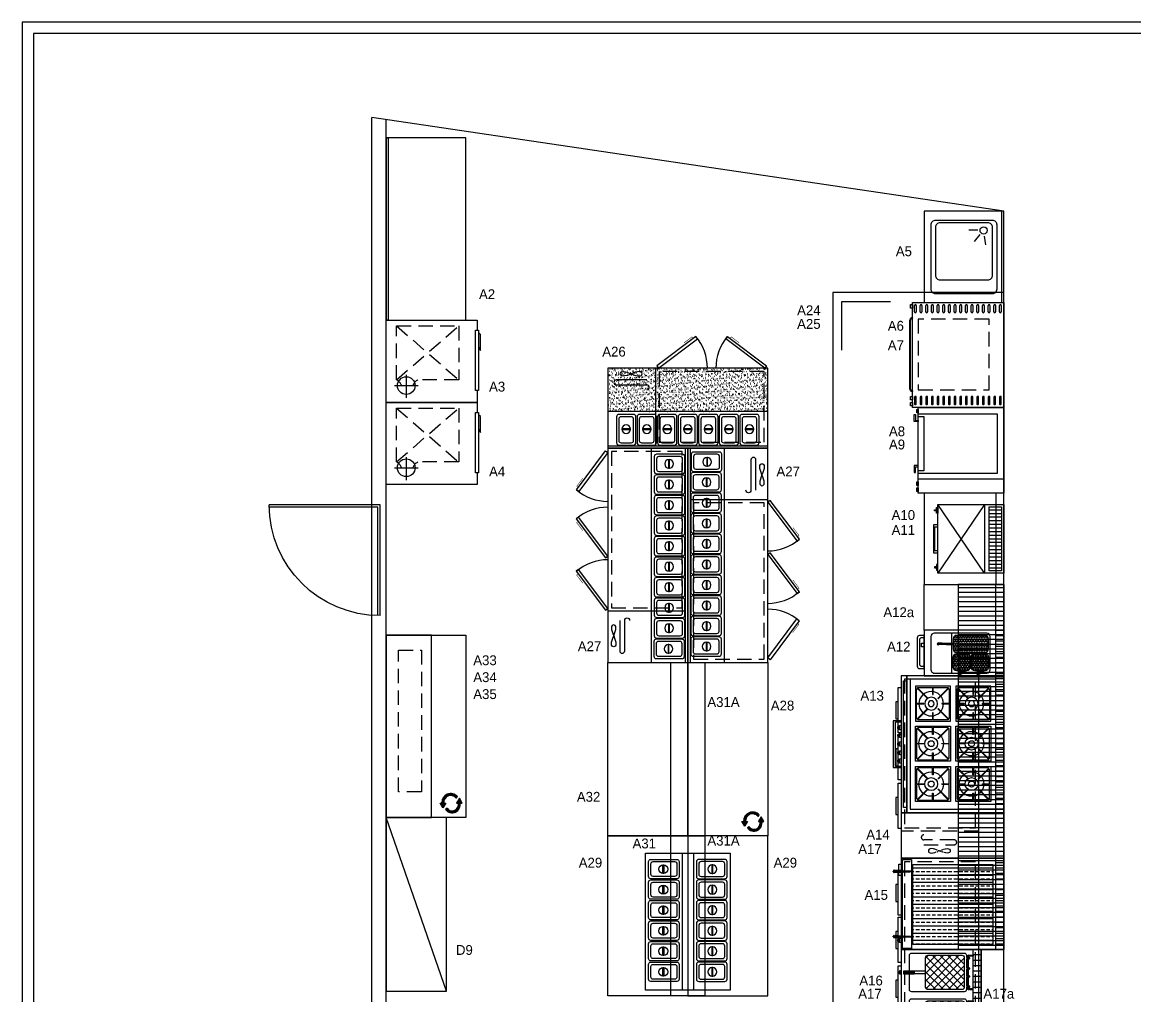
# Model space of a CAD drawing. Header units: inches. Extents: x 15478 to 17753, y 1877 to 3591.
# Drawn here: x 15641 to 16616, y 2608 to 3461 of the extents above; entities that cross this region are included whole.
import ezdxf
from ezdxf.enums import TextEntityAlignment as Align

# ---------------------------------------------------------------- set-up
doc = ezdxf.new("R2010")
doc.units = ezdxf.units.IN
doc.header["$MEASUREMENT"] = 0
doc.linetypes.add('DASHED', pattern=[19.05, 12.7, -6.35])
doc.linetypes.add('HIDDENX2', pattern=[19.05, 12.7, -6.35])
for name, color, linetype in [('002 Çizgi', 7, 'Continuous'), ('CIHAZ', 2, 'Continuous'), ('S2000-002 Çizgi', 7, 'Continuous'), ('Sktürk ANTET', 7, 'Continuous')]:
    doc.layers.add(name, color=color, linetype=linetype)
doc.styles.add('TAKSİM', font='GOTHIC.TTF', dxfattribs={"height": 20})
pattern_1 = [(0, (-18602.65383, -4936.88545), (0, 0.5588), [0.4064, -0.1524]), (90, (-18602.65383, -4936.88545), (-0.5588, 0), [0.4064, -0.1524])]
pattern_2 = [(0, (-2643.3191, -2172.63475), (0, 0.5588), [0.4064, -0.1524]), (90, (-2643.3191, -2172.63475), (-0.5588, 0), [0.4064, -0.1524])]

# ---------------------------------------------------------------- blocks, each defined once
blk = doc.blocks.new('A$C18F60D0F')
at = {"layer": 'S2000-002 Çizgi'}
h = blk.add_hatch(dxfattribs=at)
h.set_pattern_fill('ANSI31', color=256, scale=1.5, angle=45, style=0)
h.set_pattern_definition([(90, (-3291.7327, -4953.714), (-4.7625, 9e-16), [])])
h.paths.add_polyline_path([(80, 89.9), (80, 96.9), (0, 96.9), (0, 89.9)])
h = blk.add_hatch(dxfattribs=at)
h.set_pattern_fill('ANSI33', color=256, angle=45, style=0)
h.set_pattern_definition([(90, (-3291.7327, -4953.714), (-6.35, 1e-15), []), (90, (-3288.5577, -4950.539), (-6.35, 1e-15), [3.175, -1.5875])])
h.paths.add_polyline_path([(5.53, 87.19), (5.53, 17.19), (75.53, 17.19), (75.53, 87.19)])
h = blk.add_hatch(dxfattribs=at)
h.set_pattern_fill('ANSI32', color=256, style=0)
h.set_pattern_definition([(45, (-4249.5, -7757.06716), (-0.265165043, 0.265165043), []), (45, (-4249.3232, -7757.06716), (-0.265165043, 0.265165043), [])])
h.paths.add_polyline_path([(12.1, 7.9), (10.72, 7.9), (10.69, 6.9), (12.14, 6.9)])
h.paths.add_polyline_path([(12.07, 8.72), (11.76, 8.72), (11.76, 14.52), (11.68, 15.9), (11.15, 15.9), (11.07, 14.52), (11.07, 8.72), (10.75, 8.72), (10.72, 7.9), (12.1, 7.9)])
h.paths.add_polyline_path([(12.2, 4.9), (10.62, 4.9), (10.48, 0.76, 0.437405), (11.18, 0), (11.64, 0, 0.437405), (12.35, 0.76)])
h.paths.add_polyline_path([(12.14, 6.9), (10.69, 6.9), (10.62, 4.9), (12.2, 4.9)])
h.paths.add_polyline_path([(11.6, 17.19), (11.23, 17.19), (11.15, 15.9), (11.68, 15.9)])
h = blk.add_hatch(dxfattribs=at)
h.set_pattern_fill('ANSI32', color=256, style=0)
h.set_pattern_definition([(135, (4329.5, -7757.06716), (0.265165043, 0.265165043), []), (135, (4329.32323, -7757.06716), (0.265165043, 0.265165043), [])])
h.paths.add_polyline_path([(67.9, 7.9), (69.28, 7.9), (69.31, 6.9), (67.86, 6.9)])
h.paths.add_polyline_path([(67.93, 8.72), (68.24, 8.72), (68.24, 14.52), (68.32, 15.9), (68.85, 15.9), (68.93, 14.52), (68.93, 8.72), (69.25, 8.72), (69.28, 7.9), (67.9, 7.9)])
h.paths.add_polyline_path([(67.8, 4.9), (69.38, 4.9), (69.52, 0.76, -0.437405), (68.82, 0), (68.36, 0, -0.437405), (67.65, 0.76)])
h.paths.add_polyline_path([(67.86, 6.9), (69.31, 6.9), (69.38, 4.9), (67.8, 4.9)])
h.paths.add_polyline_path([(68.4, 17.19), (68.77, 17.19), (68.85, 15.9), (68.32, 15.9)])
for p, q in [((11.07, 14.52), (11.23, 17.19)), ((11.07, 8.72), (11.07, 14.52)), ((11.23, 17.19), (11.6, 17.19)), ((11.6, 17.19), (11.23, 17.19)), ((11.76, 14.52), (11.6, 17.19)), ((11.76, 8.72), (11.76, 14.52)), ((68.24, 14.52), (68.4, 17.19)), ((68.24, 8.72), (68.24, 14.52)), ((68.77, 17.19), (68.4, 17.19)), ((68.4, 17.19), (68.77, 17.19)), ((68.93, 14.52), (68.77, 17.19)), ((68.93, 8.72), (68.93, 14.52)), ((10.48, 0.76), (10.75, 8.72)), ((10.75, 8.72), (10.48, 0.76)), ((10.75, 8.72), (11.07, 8.72)), ((11.07, 8.72), (10.75, 8.72)), ((11.64, 0), (11.18, 0)), ((11.18, 0), (11.64, 0)), ((12.07, 8.72), (11.76, 8.72)), ((12.35, 0.76), (12.07, 8.72)), ((67.65, 0.76), (67.93, 8.72)), ((67.93, 8.72), (68.24, 8.72)), ((68.36, 0), (68.82, 0)), ((68.82, 0), (68.36, 0)), ((69.25, 8.72), (68.93, 8.72)), ((68.93, 8.72), (69.25, 8.72)), ((69.52, 0.76), (69.25, 8.72)), ((69.25, 8.72), (69.52, 0.76))]:
    blk.add_line(p, q, dxfattribs=at)
for points in [[(0, 6.9), (80, 6.9), (80, 96.9), (0, 96.9)], [(0, 96.9), (80, 96.9), (80, 89.9), (0, 89.9)], [(5.53, 87.19), (75.53, 87.19), (75.53, 17.19), (5.53, 17.19)], [(1, 15.9), (79, 15.9), (79, 7.9), (1, 7.9)], [(5, 6.9), (15, 6.9), (15, 4.9), (5, 4.9)], [(70.06, 6.9), (73.7, 6.9), (73.7, 5.44), (70.06, 5.44)], [(71.02, 5.44), (72.48, 5.44), (72.48, 3.98), (71.02, 3.98)]]:
    blk.add_lwpolyline(points, close=True, dxfattribs=at)
for centre, start, end in [((11.18, 0.71), 175.50083, 270), ((11.18, 0.71), 175.50083, 270), ((11.64, 0.71), 270, 4.49917), ((68.36, 0.71), 175.50083, 270), ((68.82, 0.71), 270, 4.49917), ((68.82, 0.71), 270, 4.49917)]:
    blk.add_arc(centre, 0.706, start, end, dxfattribs=at)
blk = doc.blocks.new('A$C604B7618')
at = {"layer": 'S2000-002 Çizgi'}
blk.add_lwpolyline([(0, 30.57), (30.57, 30.57), (30.57, 0), (0, 0), (0, 30.57)], dxfattribs=at)
blk.add_lwpolyline([(15.55, 29.52), (15.55, 23.44, -0.414214), (15.34, 23.23), (15.23, 23.23, -0.414214), (15.02, 23.44), (15.02, 29.52), (2.68, 29.52, 0.668179), (2.31, 28.63), (10.81, 20.13, -0.810443), (10.38, 19.82), (1.59, 28.61, 0.668179), (1.05, 28.39), (1.05, 15.55), (7.13, 15.55, -0.414214), (7.34, 15.34), (7.34, 15.23, -0.414214), (7.13, 15.02), (1.05, 15.02), (1.05, 2.68, 0.668179), (1.94, 2.31), (10.43, 10.81, -0.810443), (10.75, 10.38), (1.96, 1.59, 0.668179), (2.18, 1.05), (15.02, 1.05), (15.02, 7.13, -0.414214), (15.23, 7.34), (15.34, 7.34, -0.414214), (15.55, 7.13), (15.55, 1.05), (27.88, 1.05, 0.668179), (28.26, 1.94), (19.76, 10.43, -0.810443), (20.19, 10.75), (28.98, 1.96, 0.668179), (29.52, 2.18), (29.52, 15.02), (23.44, 15.02, -0.414214), (23.23, 15.23), (23.23, 15.34, -0.414214), (23.44, 15.55), (29.52, 15.55), (29.52, 28.39, 0.668179), (28.98, 28.61), (20.19, 19.82, -0.810443), (19.76, 20.13), (28.26, 28.63, 0.668179), (27.88, 29.52)], format="xyb", close=True, dxfattribs=at)
for radius in [10.75, 5.66, 2.6]:
    blk.add_circle((15.28, 13.8), radius, dxfattribs=at)
blk = doc.blocks.new('A$C72D55AD5')
at = {"layer": 'S2000-002 Çizgi'}
h = blk.add_hatch(dxfattribs=at)
h.set_pattern_fill('ANSI31', color=256, scale=1.5, angle=45, style=0)
h.set_pattern_definition([(90, (-2738.432, -5777.939), (-4.7625, 9e-16), [])])
h.paths.add_polyline_path([(120, 90), (120, 97), (0, 97), (0, 90)])
for points in [[(120, 90), (0, 90), (0, 97), (120, 97)], [(0, 12), (120, 12), (120, 97), (0, 97)], [(3, 15), (117, 15), (117, 90), (3, 90)], [(0, 7), (120, 7), (120, 12), (0, 12)], [(4.49, 12), (115.51, 12), (115.51, 9), (4.49, 9)], [(43.7, 7), (47.34, 7), (47.34, 5.54), (43.7, 5.54)], [(44.67, 5.54), (46.12, 5.54), (46.12, 4.08), (44.67, 4.08)], [(50.55, 7), (54.19, 7), (54.19, 5.54), (50.55, 5.54)], [(51.52, 5.54), (52.97, 5.54), (52.97, 4.08), (51.52, 4.08)], [(58.06, 7), (61.7, 7), (61.7, 5.54), (58.06, 5.54)], [(59.02, 5.54), (60.48, 5.54), (60.48, 4.08), (59.02, 4.08)], [(65.7, 7), (69.34, 7), (69.34, 5.54), (65.7, 5.54)], [(66.66, 5.54), (68.12, 5.54), (68.12, 4.08), (66.66, 4.08)], [(72.88, 7), (76.52, 7), (76.52, 5.54), (72.88, 5.54)], [(73.84, 5.54), (75.3, 5.54), (75.3, 4.08), (73.84, 4.08)]]:
    blk.add_lwpolyline(points, close=True, dxfattribs=at)
blk.add_lwpolyline([(39.49, 7), (39.49, 0), (80.51, 0), (80.51, 7), (79.51, 7), (79.51, 2), (40.49, 2), (40.49, 7), (39.49, 7)], dxfattribs=at)
at = {"layer": 'S2000-002 Çizgi', "xscale": -1}
for p in [(39.77, 54.88), (39.77, 19.5)]:
    blk.add_blockref('A$C604B7618', p, dxfattribs=at)
at = {"layer": 'S2000-002 Çizgi'}
for p in [(44.23, 54.88), (79.64, 54.88), (44.23, 19.5), (79.64, 19.5)]:
    blk.add_blockref('A$C604B7618', p, dxfattribs=at)
blk = doc.blocks.new('A$C69144682')
at = {"layer": 'S2000-002 Çizgi'}
for points in [[(0, 82.35), (92, 82.35), (92, 2.35), (0, 2.35)], [(1.67, 2.35), (4.73, 2.35), (4.73, 0.44), (1.67, 0.44)], [(82.21, 2.35), (85.28, 2.35), (85.28, 0.44), (82.21, 0.44)], [(87.4, 2.35), (90.46, 2.35), (90.46, 0.44), (87.4, 0.44)]]:
    blk.add_lwpolyline(points, close=True, dxfattribs=at)
for points in [[(2.52, 80.1), (8.02, 80.1)], [(8.02, 78.47), (2.52, 78.47)], [(88.48, 80.1), (82.98, 80.1)], [(82.98, 78.47), (88.48, 78.47)], [(2.52, 75.13), (8.02, 75.13)], [(8.02, 73.5), (2.52, 73.5)], [(2.52, 70.16), (8.02, 70.16)], [(8.02, 68.53), (2.52, 68.53)], [(88.48, 75.13), (82.98, 75.13)], [(82.98, 73.5), (88.48, 73.5)], [(88.48, 70.16), (82.98, 70.16)], [(82.98, 68.53), (88.48, 68.53)], [(2.52, 65.2), (8.02, 65.2)], [(8.02, 63.57), (2.52, 63.57)], [(2.52, 60.23), (8.02, 60.23)], [(8.02, 58.6), (2.52, 58.6)], [(88.48, 65.2), (82.98, 65.2)], [(82.98, 63.57), (88.48, 63.57)], [(88.48, 60.23), (82.98, 60.23)], [(82.98, 58.6), (88.48, 58.6)], [(2.52, 55.26), (8.02, 55.26)], [(8.02, 53.63), (2.52, 53.63)], [(2.52, 50.3), (8.02, 50.3)], [(88.48, 55.26), (82.98, 55.26)], [(82.98, 53.63), (88.48, 53.63)], [(88.48, 50.3), (82.98, 50.3)], [(8.02, 48.67), (2.52, 48.67)], [(2.52, 45.33), (8.02, 45.33)], [(8.02, 43.7), (2.52, 43.7)], [(2.52, 40.36), (8.02, 40.36)], [(82.98, 48.67), (88.48, 48.67)], [(88.48, 45.33), (82.98, 45.33)], [(82.98, 43.7), (88.48, 43.7)], [(88.48, 40.36), (82.98, 40.36)], [(8.02, 38.73), (2.52, 38.73)], [(2.52, 35.39), (8.02, 35.39)], [(8.02, 33.77), (2.52, 33.77)], [(2.52, 30.43), (8.02, 30.43)], [(82.98, 38.73), (88.48, 38.73)], [(88.48, 35.39), (82.98, 35.39)], [(82.98, 33.77), (88.48, 33.77)], [(88.48, 30.43), (82.98, 30.43)], [(8.02, 28.8), (2.52, 28.8)], [(2.52, 25.46), (8.02, 25.46)], [(8.02, 23.83), (2.52, 23.83)], [(2.52, 20.49), (8.02, 20.49)], [(82.98, 28.8), (88.48, 28.8)], [(88.48, 25.46), (82.98, 25.46)], [(82.98, 23.83), (88.48, 23.83)], [(88.48, 20.49), (82.98, 20.49)], [(8.02, 18.87), (2.52, 18.87)], [(2.52, 15.53), (8.02, 15.53)], [(8.02, 13.9), (2.52, 13.9)], [(2.52, 10.56), (8.02, 10.56)], [(82.98, 18.87), (88.48, 18.87)], [(88.48, 15.53), (82.98, 15.53)], [(82.98, 13.9), (88.48, 13.9)], [(88.48, 10.56), (82.98, 10.56)], [(8.02, 8.93), (2.52, 8.93)], [(2.52, 5.59), (8.02, 5.59)], [(8.02, 3.97), (2.52, 3.97)], [(82.98, 8.93), (88.48, 8.93)], [(88.48, 5.59), (82.98, 5.59)], [(82.98, 3.97), (88.48, 3.97)]]:
    blk.add_lwpolyline(points, dxfattribs=at)
at = {"layer": 'S2000-002 Çizgi', "linetype": 'DASHED'}
blk.add_lwpolyline([(14.51, 7.35), (76.51, 7.35), (76.51, 69.35), (14.51, 69.35)], close=True, dxfattribs=at)
at = {"layer": 'S2000-002 Çizgi', "linetype": 'HIDDENX2', "ltscale": 10}
for points in [[(77.26, 2.35), (77.77, 2.35), (77.77, 2, -0.414214), (75.77, 0), (15.25, 0, -0.414214), (13.25, 2), (13.25, 2.35), (13.76, 2.35)], [(77.26, 2.35, -0.472507), (75.77, 0.5), (15.25, 0.5, -0.472507), (13.76, 2.35)]]:
    blk.add_lwpolyline(points, format="xyb", dxfattribs=at)
at = {"layer": 'S2000-002 Çizgi'}
for centre, start, end in [((2.52, 79.28), 90, 270), ((8.02, 79.28), 270, 90), ((82.98, 79.28), 90, 270), ((88.48, 79.28), 270, 90), ((2.52, 74.32), 90, 270), ((2.52, 69.35), 90, 270), ((8.02, 74.32), 270, 90), ((8.02, 69.35), 270, 90), ((82.98, 74.32), 90, 270), ((82.98, 69.35), 90, 270), ((88.48, 74.32), 270, 90), ((88.48, 69.35), 270, 90), ((2.52, 64.38), 90, 270), ((2.52, 59.41), 90, 270), ((8.02, 64.38), 270, 90), ((8.02, 59.41), 270, 90), ((82.98, 64.38), 90, 270), ((82.98, 59.41), 90, 270), ((88.48, 64.38), 270, 90), ((88.48, 59.41), 270, 90), ((2.52, 54.45), 90, 270), ((2.52, 49.48), 90, 270), ((8.02, 54.45), 270, 90), ((8.02, 49.48), 270, 90), ((82.98, 54.45), 90, 270), ((82.98, 49.48), 90, 270), ((88.48, 54.45), 270, 90), ((88.48, 49.48), 270, 90), ((2.52, 44.51), 90, 270), ((2.52, 39.55), 90, 270), ((8.02, 44.51), 270, 90), ((8.02, 39.55), 270, 90), ((82.98, 44.51), 90, 270), ((82.98, 39.55), 90, 270), ((88.48, 44.51), 270, 90), ((88.48, 39.55), 270, 90), ((2.52, 34.58), 90, 270), ((2.52, 29.61), 90, 270), ((8.02, 34.58), 270, 90), ((8.02, 29.61), 270, 90), ((82.98, 34.58), 90, 270), ((82.98, 29.61), 90, 270), ((88.48, 34.58), 270, 90), ((88.48, 29.61), 270, 90), ((2.52, 24.65), 90, 270), ((2.52, 19.68), 90, 270), ((8.02, 24.65), 270, 90), ((8.02, 19.68), 270, 90), ((82.98, 24.65), 90, 270), ((82.98, 19.68), 90, 270), ((88.48, 24.65), 270, 90), ((88.48, 19.68), 270, 90), ((2.52, 14.71), 90, 270), ((2.52, 9.75), 90, 270), ((8.02, 14.71), 270, 90), ((8.02, 9.75), 270, 90), ((82.98, 14.71), 90, 270), ((82.98, 9.75), 90, 270), ((88.48, 14.71), 270, 90), ((88.48, 9.75), 270, 90), ((2.52, 4.78), 90, 270), ((8.02, 4.78), 270, 90), ((82.98, 4.78), 90, 270), ((88.48, 4.78), 270, 90)]:
    blk.add_arc(centre, 0.814, start, end, dxfattribs=at)
blk = doc.blocks.new('A$C063E11E5')
at = {"layer": 'S2000-002 Çizgi'}
h = blk.add_hatch(dxfattribs=at)
h.set_pattern_fill('ANSI31', color=256, scale=1.5, angle=45, style=0)
h.set_pattern_definition([(90, (-3458.603, -4993.7387), (-4.7625, 9e-16), [])])
h.paths.add_polyline_path([(0, 72.62), (0, 65.62), (80, 65.62), (80, 72.62)])
h = blk.add_hatch(color=256, dxfattribs=at)
h.paths.add_polyline_path([(35, 61.8), (35, 62.44), (35, 65.62), (34.36, 65.62), (34.36, 62.44, -0.414214), (33.36, 61.44), (33, 61.44), (33, 60.8), (34, 60.8, 0.414214)])
h.paths.add_polyline_path([(32, 61.44), (24, 61.44), (24, 60.8), (32, 60.8)])
h.paths.add_polyline_path([(23, 61.44), (17, 61.44), (17, 60.8), (23, 60.8)])
h.paths.add_polyline_path([(16, 61.44), (8, 61.44), (8, 60.8), (16, 60.8)])
h.paths.add_polyline_path([(5.64, 62.44), (5.64, 65.62), (5, 65.62), (5, 61.8, 0.414214), (6, 60.8), (6.64, 60.8), (7, 60.8), (7, 61.44), (6.64, 61.44, -0.414214)])
h = blk.add_hatch(color=256, dxfattribs=at)
h.paths.add_polyline_path([(75, 61.8), (75, 62.44), (75, 65.62), (74.36, 65.62), (74.36, 62.44, -0.414214), (73.36, 61.44), (73, 61.44), (73, 60.8), (74, 60.8, 0.414214)])
h.paths.add_polyline_path([(72, 61.44), (64, 61.44), (64, 60.8), (72, 60.8)])
h.paths.add_polyline_path([(63, 61.44), (57, 61.44), (57, 60.8), (63, 60.8)])
h.paths.add_polyline_path([(56, 61.44), (48, 61.44), (48, 60.8), (56, 60.8)])
h.paths.add_polyline_path([(45.64, 62.44), (45.64, 65.62), (45, 65.62), (45, 61.8, 0.414214), (46, 60.8), (46.64, 60.8), (47, 60.8), (47, 61.44), (46.64, 61.44, -0.414214)])
h = blk.add_hatch(dxfattribs=at)
h.set_pattern_fill('ANSI37', color=256, scale=1.5, style=0)
h.set_pattern_definition([(45, (-3527.4763, -4981.5224), (-3.367596, 3.367596), []), (135, (-3527.4763, -4981.5224), (-3.367596, -3.367596), [])])
h.paths.add_polyline_path([(35, 55.84, 0.414214), (33, 57.84), (7, 57.84, 0.414214), (5, 55.84), (5, 26.01, 0.414214), (7, 24.01), (33, 24.01, 0.414214), (35, 26.01)])
h = blk.add_hatch(dxfattribs=at)
h.set_pattern_fill('ANSI37', color=256, scale=1.5, style=0)
h.set_pattern_definition([(45, (-3487.4763, -4981.5224), (-3.367596, 3.367596), []), (135, (-3487.4763, -4981.5224), (-3.367596, -3.367596), [])])
h.paths.add_polyline_path([(75, 55.84, 0.414214), (73, 57.84), (47, 57.84, 0.414214), (45, 55.84), (45, 26.01, 0.414214), (47, 24.01), (73, 24.01, 0.414214), (75, 26.01)])
for points in [[(18.49, 14.01), (21.51, 14.01), (21.51, 4.84), (18.49, 4.84)], [(58.49, 14.01), (61.51, 14.01), (61.51, 4.84), (58.49, 4.84)]]:
    blk.add_hatch(color=256, dxfattribs=at).paths.add_polyline_path(points)
for p, q in [((5, 61.8), (5, 65.62)), ((5, 65.62), (5.64, 65.62)), ((5.64, 65.62), (5.64, 62.44)), ((6.64, 60.8), (6, 60.8)), ((6.64, 61.44), (7, 61.44)), ((7, 60.8), (6.64, 60.8)), ((7, 59.84), (7, 62.32)), ((8, 59.84), (8, 62.32)), ((8, 61.44), (16, 61.44)), ((16, 60.8), (8, 60.8)), ((16, 59.84), (16, 62.32)), ((17, 59.84), (17, 62.32)), ((17, 61.44), (23, 61.44)), ((23, 60.8), (17, 60.8)), ((23, 59.84), (23, 62.32)), ((24, 59.84), (24, 62.32)), ((24, 61.44), (32, 61.44)), ((32, 60.8), (24, 60.8)), ((32, 59.84), (32, 62.32)), ((33, 59.84), (33, 62.32)), ((33, 61.44), (33.36, 61.44)), ((34, 60.8), (33, 60.8)), ((34.36, 65.62), (34.36, 62.44)), ((35, 65.62), (34.36, 65.62)), ((35, 62.44), (35, 65.62)), ((35, 62.44), (35, 61.8)), ((45, 65.62), (45.64, 65.62)), ((45, 61.8), (45, 65.62)), ((45.64, 65.62), (45.64, 62.44)), ((46.64, 60.8), (46, 60.8)), ((46.64, 61.44), (47, 61.44)), ((47, 60.8), (46.64, 60.8)), ((47, 59.84), (47, 62.32)), ((48, 59.84), (48, 62.32)), ((48, 61.44), (56, 61.44)), ((56, 60.8), (48, 60.8)), ((56, 59.84), (56, 62.32)), ((57, 59.84), (57, 62.32)), ((57, 61.44), (63, 61.44)), ((63, 60.8), (57, 60.8)), ((63, 59.84), (63, 62.32)), ((64, 59.84), (64, 62.32)), ((64, 61.44), (72, 61.44)), ((72, 60.8), (64, 60.8)), ((72, 59.84), (72, 62.32)), ((73, 59.84), (73, 62.32)), ((73, 61.44), (73.36, 61.44)), ((74, 60.8), (73, 60.8)), ((75, 65.62), (74.36, 65.62)), ((74.36, 65.62), (74.36, 62.44)), ((75, 62.44), (75, 65.62)), ((75, 62.44), (75, 61.8))]:
    blk.add_line(p, q, dxfattribs=at)
for points in [[(0, 72.62), (80, 72.62), (80, 65.62), (0, 65.62)], [(0, 2.62), (80, 2.62), (80, 72.62), (0, 72.62)], [(19, 24.01), (19, 14.01), (21, 14.01), (21, 24.01)], [(59, 24.01), (59, 14.01), (61, 14.01), (61, 24.01)], [(18.49, 14.01), (21.51, 14.01), (21.51, 4.84), (18.49, 4.84)], [(58.49, 14.01), (61.51, 14.01), (61.51, 4.84), (58.49, 4.84)], [(18.36, 2.62), (21.64, 2.62), (21.64, 1.31), (18.36, 1.31)], [(19.34, 1.31), (20.66, 1.31), (20.66, 0), (19.34, 0)], [(58.36, 2.62), (61.64, 2.62), (61.64, 1.31), (58.36, 1.31)], [(59.34, 1.31), (60.66, 1.31), (60.66, 0), (59.34, 0)]]:
    blk.add_lwpolyline(points, close=True, dxfattribs=at)
for points in [[(29, 9.84), (5, 9.84, -0.414214), (3, 11.84), (3, 57.84, -0.414214), (5, 59.84), (7, 59.84)], [(33, 59.84), (35, 59.84, -0.414214), (37, 57.84), (37, 11.84, -0.414214), (35, 9.84), (29, 9.84)], [(69, 9.84), (45, 9.84, -0.414214), (43, 11.84), (43, 57.84, -0.414214), (45, 59.84), (47, 59.84)], [(73, 59.84), (75, 59.84, -0.414214), (77, 57.84), (77, 11.84, -0.414214), (75, 9.84), (69, 9.84)]]:
    blk.add_lwpolyline(points, format="xyb", dxfattribs=at)
for points in [[(8, 59.84), (16, 59.84)], [(17, 59.84), (23, 59.84)], [(24, 59.84), (32, 59.84)], [(48, 59.84), (56, 59.84)], [(57, 59.84), (63, 59.84)], [(64, 59.84), (72, 59.84)]]:
    blk.add_lwpolyline(points, dxfattribs=at)
for points in [[(7, 57.84), (33, 57.84, -0.414214), (35, 55.84), (35, 26.01, -0.414214), (33, 24.01), (7, 24.01, -0.414214), (5, 26.01), (5, 55.84, -0.414214)], [(47, 57.84), (73, 57.84, -0.414214), (75, 55.84), (75, 26.01, -0.414214), (73, 24.01), (47, 24.01, -0.414214), (45, 26.01), (45, 55.84, -0.414214)]]:
    blk.add_lwpolyline(points, format="xyb", close=True, dxfattribs=at)
for centre, radius, start, end in [((6, 61.8), 1, 180, 270), ((6.64, 62.44), 1, 180, 270), ((7.5, 62.32), 0.5, 0, 180), ((16.5, 62.32), 0.5, 0, 180), ((23.5, 62.32), 0.5, 0, 180), ((32.5, 62.32), 0.5, 0, 180), ((33.36, 62.44), 1, 270, 0), ((34, 61.8), 1, 270, 0), ((46, 61.8), 1, 180, 270), ((46.64, 62.44), 1, 180, 270), ((47.5, 62.32), 0.5, 0, 180), ((56.5, 62.32), 0.5, 0, 180), ((63.5, 62.32), 0.5, 0, 180), ((72.5, 62.32), 0.5, 0, 180), ((73.36, 62.44), 1, 270, 0), ((74, 61.8), 1, 270, 0)]:
    blk.add_arc(centre, radius, start, end, dxfattribs=at)
blk = doc.blocks.new('A$C5F4B2CA7')
at = {"layer": 'S2000-002 Çizgi'}
h = blk.add_hatch(dxfattribs=at)
h.set_pattern_fill('ANSI31', color=256, scale=1.5, angle=45, style=0)
h.set_pattern_definition([(90, (-3652.638, -4988.124), (-4.7625, 9e-16), [])])
h.paths.add_polyline_path([(40, 69), (40, 76), (0, 76), (0, 69)])
h = blk.add_hatch(dxfattribs=at)
h.set_pattern_fill('HEX', color=256, scale=0.2, style=0)
h.set_pattern_definition([(0, (-3709.3885, -4964.9235), (0, 1.099852), [0.635, -1.27]), (120, (-3709.3885, -4964.9235), (-0.95249977, -0.549926), [0.635, -1.27]), (60, (-3708.7535, -4964.9235), (-0.95249977, 0.549926), [0.635, -1.27])])
h.paths.add_polyline_path([(7.64, 62.53, 0.414214), (4.64, 59.53), (4.64, 34.53, 0.414214), (7.64, 31.53), (16.64, 31.53, 0.414214), (19.64, 34.53), (19.64, 59.53, 0.414214), (16.64, 62.53)])
h = blk.add_hatch(dxfattribs=at)
h.set_pattern_fill('HEX', color=256, scale=0.2, style=0)
h.set_pattern_definition([(180, (3749.6625, -4964.9235), (0, 1.099852), [0.635, -1.27]), (60, (3749.6625, -4964.9235), (0.95249977, -0.549926), [0.635, -1.27]), (120, (3749.0275, -4964.9235), (0.95249977, 0.549926), [0.635, -1.27])])
h.paths.add_polyline_path([(23.64, 62.53, 0.414214), (20.64, 59.53), (20.64, 50.53, 0.414214), (23.64, 47.53), (32.64, 47.53, 0.414214), (35.64, 50.53), (35.64, 59.53, 0.414214), (32.64, 62.53)])
for points in [[(37.81, 52.86, 1), (39.28, 53.64), (37.9, 55.46), (37.07, 55.03)], [(37.81, 36.83, 1), (39.28, 37.61), (37.9, 39.43), (37.07, 38.99)], [(11.3, 18.39, 1), (12.97, 18.39), (12.6, 25.65), (11.67, 25.65)]]:
    blk.add_hatch(color=256, dxfattribs=at).paths.add_polyline_path(points)
h = blk.add_hatch(dxfattribs=at)
h.set_pattern_fill('HEX', color=256, scale=0.2, style=0)
h.set_pattern_definition([(180, (3749.6625, -4980.9235), (0, 1.099852), [0.635, -1.27]), (60, (3749.6625, -4980.9235), (0.95249977, -0.549926), [0.635, -1.27]), (120, (3749.0275, -4980.9235), (0.95249977, 0.549926), [0.635, -1.27])])
h.paths.add_polyline_path([(23.64, 46.53, 0.414214), (20.64, 43.53), (20.64, 34.53, 0.414214), (23.64, 31.53), (32.64, 31.53, 0.414214), (35.64, 34.53), (35.64, 43.53, 0.414214), (32.64, 46.53)])
for p, q in [((37.9, 55.46), (37.07, 55.03)), ((37.07, 55.03), (37.81, 52.86)), ((37.9, 55.46), (39.28, 53.64)), ((37.9, 39.43), (37.07, 38.99)), ((37.9, 39.43), (39.28, 37.61)), ((2.68, 30.03), (11.67, 30.03)), ((12.6, 30.03), (37.68, 30.03)), ((37.07, 38.99), (37.81, 36.83)), ((11.67, 25.65), (11.3, 18.39)), ((12.6, 25.65), (11.67, 25.65)), ((12.6, 25.65), (12.97, 18.39))]:
    blk.add_line(p, q, dxfattribs=at)
for points in [[(0, 6), (40, 6), (40, 76), (0, 76)], [(0, 76), (40, 76), (40, 69), (0, 69)], [(11.5, 6), (14.78, 6), (14.78, 3.69), (11.5, 3.69)]]:
    blk.add_lwpolyline(points, close=True, dxfattribs=at)
for points in [[(37.68, 14.03), (37.68, 61.03, 0.414214), (34.68, 64.03), (5.68, 64.03, 0.414214), (2.68, 61.03), (2.68, 23.68)], [(2.68, 23.68), (2.68, 15.03, 0.414214), (5.68, 12.03), (34.68, 12.03, 0.414214), (37.68, 15.03), (37.68, 23.6)]]:
    blk.add_lwpolyline(points, format="xyb", dxfattribs=at)
for points in [[(7.64, 31.53), (16.64, 31.53, 0.414214), (19.64, 34.53), (19.64, 59.53, 0.414214), (16.64, 62.53), (7.64, 62.53, 0.414214), (4.64, 59.53), (4.64, 34.53, 0.414214)], [(32.64, 47.53), (23.64, 47.53, -0.414214), (20.64, 50.53), (20.64, 59.53, -0.414214), (23.64, 62.53), (32.64, 62.53, -0.414214), (35.64, 59.53), (35.64, 50.53, -0.414214)], [(32.64, 31.53), (23.64, 31.53, -0.414214), (20.64, 34.53), (20.64, 43.53, -0.414214), (23.64, 46.53), (32.64, 46.53, -0.414214), (35.64, 43.53), (35.64, 34.53, -0.414214)], [(6.75, 0), (31.75, 0, 0.414214), (33.75, 2), (33.75, 6), (4.75, 6), (4.75, 2, 0.414214)], [(8.75, 2), (29.75, 2, 0.414214), (31.75, 4), (31.75, 6), (6.75, 6), (6.75, 4, 0.414214)]]:
    blk.add_lwpolyline(points, format="xyb", close=True, dxfattribs=at)
for points in [[(37.9, 55.46), (36.55, 58.01), (35.72, 57.57), (37.07, 55.03)], [(35.72, 57.57), (35.72, 52.49), (36.66, 52.49), (36.66, 55.81)], [(35.72, 53.08), (35.72, 52.49)], [(37.9, 39.43), (36.55, 41.97), (35.72, 41.54), (37.07, 38.99)], [(35.72, 41.54), (35.72, 36.46), (36.66, 36.46), (36.66, 39.78)], [(12.6, 25.65), (12.6, 31.53), (11.67, 31.53), (11.67, 25.65)], [(35.72, 37.05), (35.72, 36.46)]]:
    blk.add_lwpolyline(points, dxfattribs=at)
for centre, start, end in [((38.54, 53.25), 189.38009, 46.50604), ((38.54, 37.22), 189.38009, 46.50604), ((12.14, 18.39), 161.43703, 18.56297)]:
    blk.add_arc(centre, 0.835, start, end, dxfattribs=at)
blk = doc.blocks.new('A$C734D7A9C')
at = {"layer": 'CIHAZ', "color": 1}
for p, q in [((14.73, 75.33), (14.73, 54.78)), ((24.09, 65.06), (3.98, 65.06))]:
    blk.add_line(p, q, dxfattribs=at)
at = {"layer": 'CIHAZ', "color": 5, "linetype": 'DASHED'}
for p, q in [((67.01, 73.52), (19.82, 19.15)), ((19.82, 73.52), (67.01, 19.15))]:
    blk.add_line(p, q, dxfattribs=at)
at = {"layer": 'CIHAZ', "color": 5}
for points in [[(63.2, 1.82), (10.36, 1.82), (10.36, 4.32), (63.2, 4.32)], [(61.2, 1.82), (48.6, 1.82), (45.6, 0), (59.6, 0)]]:
    blk.add_lwpolyline(points, close=True, dxfattribs=at)
at = {"layer": 'CIHAZ', "color": 1}
blk.add_circle((14.73, 65.06), 7.76, dxfattribs=at)
at = {"layer": 'S2000-002 Çizgi', "linetype": 'DASHED'}
for p, q in [((19.82, 73.52), (67.01, 73.52)), ((67.01, 73.52), (67.01, 19.15)), ((19.82, 19.15), (19.82, 54.92)), ((67.01, 19.15), (19.82, 19.15))]:
    blk.add_line(p, q, dxfattribs=at)
at = {"layer": 'S2000-002 Çizgi'}
blk.add_lwpolyline([(10.36, 2.81), (0, 2.81), (0, 82.81), (72, 82.81), (72, 2.81), (63.2, 2.81)], dxfattribs=at)
at = {"layer": 'S2000-002 Çizgi', "linetype": 'DASHED'}
for centre, radius, start, end in [((11.6, 78.09), 9.4, 291.20794, 330.95663), ((11, 49.89), 10.16, 29.6907, 66.77515)]:
    blk.add_arc(centre, radius, start, end, dxfattribs=at)
blk = doc.blocks.new('A$C01E77913')
at = {"layer": 'S2000-002 Çizgi'}
for points in [[(2, 26.8), (15, 26.8, -0.414214), (17, 24.8), (17, 2, -0.414214), (15, 0), (2, 0, -0.414214), (0, 2), (0, 24.8, -0.414214)], [(4, 24.8), (13, 24.8, -0.414214), (15, 22.8), (15, 4, -0.414214), (13, 2), (4, 2, -0.414214), (2, 4), (2, 22.8, -0.414214)]]:
    blk.add_lwpolyline(points, format="xyb", close=True, dxfattribs=at)
blk.add_lwpolyline([(4.71, 14.27), (12.21, 14.27), (12.21, 13.52), (4.71, 13.52)], close=True, dxfattribs=at)
blk.add_circle((8.46, 13.87), 3.82, dxfattribs=at)
blk = doc.blocks.new('A$C72B82AB4')
at = {"layer": '002 Çizgi', "color": 7}
for p, q in [((32, 0), (32, 120)), ((42, 0), (42, 120))]:
    blk.add_line(p, q, dxfattribs=at)
blk.add_lwpolyline([(74, 120), (74, 0), (0, 0), (0, 120)], close=True, dxfattribs=at)
at = {"layer": '002 Çizgi', "color": 7, "xscale": -1, "rotation": 90}
for p in [(29.4, 112.49), (29.4, 94.49), (29.4, 76.49), (29.4, 58.49), (29.4, 40.49), (29.4, 22.49)]:
    blk.add_blockref('A$C01E77913', p, dxfattribs=at)
at = {"layer": '002 Çizgi', "color": 7, "rotation": 270}
for p in [(44.6, 112.49), (44.6, 94.49), (44.6, 76.49), (44.6, 58.49), (44.6, 40.49), (44.6, 22.49)]:
    blk.add_blockref('A$C01E77913', p, dxfattribs=at)
blk = doc.blocks.new('A$C46891506')
h = blk.add_hatch()
h.set_pattern_fill('AR-SAND', color=256, scale=2)
h.set_pattern_definition([(37.5, (-15895.7236, -3159.7356), (-0.1259867, 3.85364754), [0, -3.04, 0, -3.4, 0, -3.25]), (7.5, (-15895.7236, -3159.7356), (3.5395534, 5.6442921), [0, -1.64, 0, -2.74, 0, -1.05]), (327.5, (-15898.1836, -3159.7356), (6.2282837, 0.0113181), [0, -1, 0, -3.6, 0, -4.7]), (317.5, (-15898.1836, -3159.7356), (6.0122532, 1.7553511), [0, -0.5, 0, -2.36, 0, -2.7])])
h.paths.add_polyline_path([(140, 70), (0, 70), (0, 32), (140, 32)])
at = {"layer": '002 Çizgi', "color": 7}
for p, q in [((34, 59.66), (7.33, 59.66)), ((10.83, 64.97), (10.99, 65.71)), ((10.99, 64.24), (10.83, 64.97)), ((10.99, 65.71), (11.48, 66.35)), ((11.48, 63.6), (10.99, 64.24)), ((11.48, 66.35), (12.3, 66.8)), ((12.3, 63.14), (11.48, 63.6)), ((12.3, 66.8), (13.44, 66.97)), ((13.44, 62.97), (12.3, 63.14)), ((13.44, 66.97), (14.9, 66.8)), ((14.9, 63.14), (13.44, 62.97)), ((14.9, 66.8), (16.6, 66.35)), ((16.6, 63.6), (14.9, 63.14)), ((16.6, 66.35), (18.46, 65.71)), ((18.46, 64.24), (16.6, 63.6)), ((18.46, 65.71), (20.41, 64.97)), ((20.41, 64.97), (18.46, 64.24)), ((22.36, 65.71), (20.41, 64.97)), ((20.41, 64.97), (22.36, 64.24)), ((24.22, 66.35), (22.36, 65.71)), ((22.36, 64.24), (24.22, 63.6)), ((25.93, 66.8), (24.22, 66.35)), ((24.22, 63.6), (25.93, 63.14)), ((27.38, 66.97), (25.93, 66.8)), ((25.93, 63.14), (27.38, 62.97)), ((28.53, 66.8), (27.38, 66.97)), ((27.38, 62.97), (28.53, 63.14)), ((29.34, 66.35), (28.53, 66.8)), ((28.53, 63.14), (29.34, 63.6)), ((29.83, 65.71), (29.34, 66.35)), ((29.34, 63.6), (29.83, 64.24)), ((30, 64.97), (29.83, 65.71)), ((29.83, 64.24), (30, 64.97)), ((7.33, 55.32), (34, 55.32)), ((0, 2), (140, 2))]:
    blk.add_line(p, q, dxfattribs=at)
for points in [[(76.96, 97.82), (42.85, 72.05), (44.4, 70), (78.51, 95.77)], [(104.8, 97.82), (138.91, 72.05), (137.36, 70), (103.25, 95.77)], [(0, 70), (0, 0), (140, 0), (140, 70)], [(140, 32), (0, 32), (0, 0), (140, 0)]]:
    blk.add_lwpolyline(points, close=True, dxfattribs=at)
at = {"layer": '002 Çizgi', "color": 7, "const_width": 0.427}
for points in [[(74.72, 96.12), (73.72, 97.44), (68.09, 93.18), (66.64, 92.09)], [(107.04, 96.12), (108.04, 97.44), (113.67, 93.18), (115.11, 92.09)]]:
    blk.add_lwpolyline(points, dxfattribs=at)
at = {"layer": '002 Çizgi', "color": 7}
blk.add_lwpolyline([(42, 2), (42, 70)], dxfattribs=at)
at = {"layer": '002 Çizgi', "color": 7, "linetype": 'DASHED'}
blk.add_lwpolyline([(45, 5), (137, 5), (137, 67), (45, 67)], close=True, dxfattribs=at)
at = {"layer": '002 Çizgi', "color": 7}
for centre, radius, start, end in [((44.4, 70), 42.75, 0, 40.50921), ((137.36, 70), 42.75, 139.49079, 180), ((7.33, 57.49), 2.17, 90, 270), ((34, 53.15), 2.17, 270, 90)]:
    blk.add_arc(centre, radius, start, end, dxfattribs=at)
at = {"layer": '002 Çizgi', "color": 7, "xscale": -1}
for p in [(24.49, 2.6), (42.49, 2.6), (60.49, 2.6), (78.49, 2.6), (96.49, 2.6), (114.49, 2.6), (132.49, 2.6)]:
    blk.add_blockref('A$C01E77913', p, dxfattribs=at)
blk = doc.blocks.new('A$C71584B57')
at = {"layer": 'S2000-002 Çizgi', "linetype": 'HIDDENX2', "ltscale": 10}
blk.add_line((62.85, 78.54), (62.85, 3.54), dxfattribs=at)
at = {"layer": 'S2000-002 Çizgi'}
for points in [[(0, 78.54), (75, 78.54), (75, 3.54), (0, 3.54)], [(1.67, 3.54), (4.73, 3.54), (4.73, 2.12), (1.67, 2.12)], [(65.21, 3.53), (68.28, 3.53), (68.28, 2.12), (65.21, 2.12)], [(70.4, 3.53), (73.46, 3.53), (73.46, 2.12), (70.4, 2.12)]]:
    blk.add_lwpolyline(points, close=True, dxfattribs=at)
at = {"layer": 'S2000-002 Çizgi', "linetype": 'HIDDENX2', "ltscale": 10}
for points in [[(5.44, 72.59), (57.67, 72.59), (57.67, 3.54), (5.44, 3.54)], [(7.79, 8.25), (55.31, 8.25), (55.31, 3.54), (7.79, 3.54)]]:
    blk.add_lwpolyline(points, close=True, dxfattribs=at)
at = {"layer": 'S2000-002 Çizgi'}
for points in [[(11.27, 0), (6.14, 0), (6.15, 1), (11.27, 1)], [(11.27, 1), (11.27, 3.53), (12.27, 3.53), (12.27, 0), (11.27, 0)], [(51.83, 1), (51.83, 3.53), (50.83, 3.53), (50.83, 0), (51.83, 0)], [(51.83, 0), (56.96, 0), (56.95, 1), (51.83, 1)]]:
    blk.add_lwpolyline(points, dxfattribs=at)
blk = doc.blocks.new('A$C19DE5DF4')
at = {"layer": 'S2000-002 Çizgi'}
for p, q in [((47.29, 63.48), (39.4, 63.48)), ((48.95, 59.57), (43.95, 53.47)), ((52.76, 58.34), (53.87, 50.53))]:
    blk.add_line(p, q, dxfattribs=at)
for points in [[(0, 80), (0, 0), (70, 0), (70, 80)], [(68, 80), (68, 0), (70, 0), (70, 80)]]:
    blk.add_lwpolyline(points, close=True, dxfattribs=at)
for points in [[(6, 68), (6, 12, 0.414214), (10, 8), (60, 8, 0.414214), (64, 12), (64, 68, 0.414214), (60, 72), (10, 72, 0.414214)], [(10, 66), (10, 24, 0.414214), (14, 20), (56, 20, 0.414214), (60, 24), (60, 66, 0.414214), (56, 70), (14, 70, 0.414214)]]:
    blk.add_lwpolyline(points, format="xyb", close=True, dxfattribs=at)
blk.add_circle((52.26, 63.29), 3.19, dxfattribs=at)
blk = doc.blocks.new('188-70-M')
at = {"layer": '002 Çizgi', "color": 7}
blk.add_line((47.58, -126.01), (47.58, 61.99), dxfattribs=at)
for points in [[(-48.08, 25.3), (-22.47, 59.53), (-20.42, 57.99), (-46.03, 23.76)], [(-20.42, -126.01), (49.58, -126.01), (49.58, 61.99), (-20.42, 61.99)], [(17.58, 61.99), (17.58, -126.02), (49.58, -126.02), (49.58, 61.99)], [(-48.23, -0.07), (-22.46, -34.18), (-20.42, -32.64), (-46.19, 1.48)], [(-48.23, -46.05), (-22.46, -80.16), (-20.42, -78.61), (-46.19, -44.5)], [(-17.39, -109.57), (-17.22, -108.11), (-16.77, -106.41), (-16.12, -104.55), (-15.39, -102.6), (-14.65, -100.65), (-14.01, -98.79), (-13.56, -97.09), (-13.39, -95.63), (-13.56, -94.48), (-14.01, -93.67), (-14.65, -93.18), (-15.39, -93.01), (-16.12, -93.18), (-16.77, -93.67), (-17.22, -94.48), (-17.39, -95.63), (-17.22, -97.09), (-16.77, -98.79), (-16.12, -100.65), (-15.39, -102.6), (-14.65, -104.55), (-14.01, -106.41), (-13.56, -108.11), (-13.39, -109.57), (-13.56, -110.72), (-14.01, -111.53), (-14.65, -112.02), (-15.39, -112.19), (-16.12, -112.02), (-16.77, -111.53), (-17.22, -110.72)]]:
    blk.add_lwpolyline(points, close=True, dxfattribs=at)
at = {"layer": '002 Çizgi', "color": 7, "linetype": 'DASHED'}
blk.add_lwpolyline([(44.58, -78.01), (44.58, 58.99), (-17.42, 58.99), (-17.42, -78.01)], close=True, dxfattribs=at)
at = {"layer": '002 Çizgi', "color": 7, "const_width": 0.427}
for points in [[(-46.4, 27.55), (-47.72, 28.54), (-43.49, 34.19), (-42.41, 35.64)], [(-46.54, -2.32), (-47.86, -3.31), (-43.6, -8.95), (-42.51, -10.39)], [(-46.54, -48.29), (-47.86, -49.29), (-43.6, -54.92), (-42.51, -56.37)]]:
    blk.add_lwpolyline(points, dxfattribs=at)
at = {"layer": '002 Çizgi', "color": 7}
blk.add_lwpolyline([(47.58, -81.01), (-20.42, -81.01)], dxfattribs=at)
for points in [[(-5.74, -115.68), (-5.74, -89.01, -1), (-1.39, -89.01)], [(-10.08, -89.01), (-10.08, -115.68, 1), (-5.74, -115.68)]]:
    blk.add_lwpolyline(points, format="xyb", dxfattribs=at)
for centre, start, end in [((-20.42, 57.99), 229.75503, 270), ((-20.42, -32.64), 90, 130.50921), ((-20.42, -78.61), 90, 130.50921)]:
    blk.add_arc(centre, 42.75, start, end, dxfattribs=at)
at = {"layer": '002 Çizgi', "color": 7, "xscale": -1, "rotation": 90}
for p in [(46.98, 56.48), (46.98, 38.48), (46.98, 20.48), (46.98, 2.48), (46.98, -15.52), (46.98, -33.52), (46.98, -51.52), (46.98, -69.52), (46.98, -87.52), (46.59, -105.52)]:
    blk.add_blockref('A$C01E77913', p, dxfattribs=at)
blk = doc.blocks.new('A$C34B745B7')
at = {"layer": 'S2000-002 Çizgi'}
h = blk.add_hatch(dxfattribs=at)
h.set_pattern_fill('ANGLE', color=256, scale=0.08, style=0)
h.set_pattern_definition(pattern_1)
h.paths.add_polyline_path([(50.55, 12.74), (48.95, 12.74, -0.709269), (62.54, 18.43), (61.58, 17.08, 0.737645)])
h.paths.add_polyline_path([(52.27, 12.74), (49.86, 8.57), (47.45, 12.74)])
h = blk.add_hatch(dxfattribs=at)
h.set_pattern_fill('ANGLE', color=256, scale=0.08, style=0)
h.set_pattern_definition(pattern_1)
h.paths.add_polyline_path([(53.45, 8.18, 0.822352), (63.35, 12.74), (64.95, 12.74, -0.795802), (52.22, 7.15)])
h.paths.add_polyline_path([(64.26, 16.92), (66.67, 12.74), (61.85, 12.74)])
for p, q in [((61.58, 17.08), (62.54, 18.43)), ((53.45, 8.18), (52.22, 7.15))]:
    blk.add_line(p, q, dxfattribs=at)
for points in [[(70, 151.99), (70, 0), (0, 0), (0, 151.99)], [(49.86, 8.57), (47.45, 12.74), (52.27, 12.74)], [(64.26, 16.92), (61.85, 12.74), (66.67, 12.74)]]:
    blk.add_lwpolyline(points, close=True, dxfattribs=at)
for centre, radius, start, end in [((56.74, 13.21), 7.81, 42.01297, 183.40048), ((56.73, 13.21), 6.2, 38.61382, 184.27039), ((57.94, 11.41), 7.13, 216.71617, 10.76753), ((57.95, 11.44), 5.55, 215.87996, 13.60887)]:
    blk.add_arc(centre, radius, start, end, dxfattribs=at)
blk = doc.blocks.new('ertye')
at = {"color": 7}
for points in [[(5346.78, 6525.24), (5429.19, 6477.66), (5381.61, 6395.25)], [(5347.75, 6526.92), (5431.84, 6478.37), (5383.29, 6394.28)]]:
    blk.add_lwpolyline(points, dxfattribs=at)
blk.add_arc((5431.84, 6478.37), 97.1, 150, 240, dxfattribs=at)
blk = doc.blocks.new('A$C29590C63')
at = {"layer": 'S2000-002 Çizgi'}
blk.add_line((72.6, 0), (72.6, 160), dxfattribs=at)
for points in [[(4.6, 0), (94.6, 0), (94.6, 160), (4.6, 160)], [(1.96, 110.05), (1.96, 149.65), (4.6, 149.65), (4.6, 110.05)], [(1.96, 122.18), (1.96, 137.13), (0, 137.13), (0, 122.18)], [(1.96, 68.79), (1.96, 108.39), (4.6, 108.39), (4.6, 68.79)], [(1.96, 80.92), (1.96, 95.86), (0, 95.86), (0, 80.92)], [(1.96, 26.16), (1.96, 65.76), (4.6, 65.76), (4.6, 26.16)], [(1.96, 38.29), (1.96, 53.23), (0, 53.23), (0, 38.29)]]:
    blk.add_lwpolyline(points, close=True, dxfattribs=at)
at = {"layer": 'S2000-002 Çizgi', "linetype": 'DASHED'}
blk.add_lwpolyline([(69.6, 26.85), (69.6, 157), (7.6, 157), (7.6, 26.85)], close=True, dxfattribs=at)
blk.add_lwpolyline([(72.6, 23.85), (4.6, 23.85)], dxfattribs=at)
for points in [[(51.08, 16.17), (24.4, 16.17, -1), (24.4, 20.52)], [(24.4, 11.83), (51.08, 11.83, 1), (51.08, 16.17)]]:
    blk.add_lwpolyline(points, format="xyb", dxfattribs=at)
at = {"layer": 'S2000-002 Çizgi', "linetype": 'DASHED', "ltscale": 0.1}
blk.add_lwpolyline([(44.97, 4.52), (43.51, 4.69), (41.81, 5.14), (39.94, 5.78), (38, 6.52), (36.05, 7.25), (34.18, 7.9), (32.48, 8.35), (31.02, 8.52), (29.88, 8.35), (29.06, 7.9), (28.57, 7.25), (28.41, 6.52), (28.57, 5.78), (29.06, 5.14), (29.88, 4.69), (31.02, 4.52), (32.48, 4.69), (34.18, 5.14), (36.05, 5.78), (38, 6.52), (39.94, 7.25), (41.81, 7.9), (43.51, 8.35), (44.97, 8.52), (46.11, 8.35), (46.93, 7.9), (47.42, 7.25), (47.58, 6.52), (47.42, 5.78), (46.93, 5.14), (46.11, 4.69)], close=True, dxfattribs=at)
blk = doc.blocks.new('A$C552B0E51')
at = {"layer": 'S2000-002 Çizgi'}
h = blk.add_hatch(dxfattribs=at)
h.set_pattern_fill('ANSI31', color=256, angle=45, style=0)
h.set_pattern_definition([(90, (-2780.067, -8355.0508), (-3.175, 7e-16), [])])
h.paths.add_polyline_path([(58, 48.81), (58, 59.81), (2, 59.81), (2, 48.81)])
for p, q in [((60, 44.81), (0, 3.81)), ((0, 44.81), (60, 3.81))]:
    blk.add_line(p, q, dxfattribs=at)
for points in [[(0, 61.81), (60, 61.81), (60, 3.81), (0, 3.81)], [(2, 59.81), (58, 59.81), (58, 48.81), (2, 48.81)], [(0, 44.81), (60, 44.81), (60, 3.81), (0, 3.81)], [(7.47, 2.81), (2.47, 2.81), (2.47, 3.81), (7.47, 3.81)], [(5.47, 1.14), (4.47, 1.14), (4.47, 2.81), (5.47, 2.81)], [(17.75, 0), (42.25, 0), (42.25, 3.81), (17.75, 3.81)], [(19.75, 1), (40.25, 1), (40.25, 3.81), (19.75, 3.81)], [(52.53, 2.81), (57.53, 2.81), (57.53, 3.81), (52.53, 3.81)], [(54.53, 1.14), (55.53, 1.14), (55.53, 2.81), (54.53, 2.81)]]:
    blk.add_lwpolyline(points, close=True, dxfattribs=at)
for points in [[(4.97, 2.81), (4.97, 1.14)], [(55.03, 2.81), (55.03, 1.14)]]:
    blk.add_lwpolyline(points, dxfattribs=at)

msp = doc.modelspace()

# ---------------------------------------------------------------- hatches: boundary and pattern name
h = msp.add_hatch()
h.set_pattern_fill('ANSI31', color=256, scale=33, angle=135)
h.set_pattern_definition([(180, (54.4166, 0), (0, -4.125), [])])
h.paths.add_polyline_path([(16500.83, 2968.57), (16460.83, 2968.57), (16460.83, 2648.57), (16500.83, 2648.57)])
at = {"layer": 'S2000-002 Çizgi'}
h = msp.add_hatch(dxfattribs=at)
h.set_pattern_fill('ANGLE', color=256, scale=0.08, style=0)
h.set_pattern_definition(pattern_2)
h.paths.add_polyline_path([(16009.88, 2777), (16008.28, 2777, -0.709269), (16021.87, 2782.68), (16020.91, 2781.33, 0.737645)])
h.paths.add_polyline_path([(16011.61, 2777), (16009.2, 2772.82), (16006.78, 2777)])
h = msp.add_hatch(dxfattribs=at)
h.set_pattern_fill('ANGLE', color=256, scale=0.08, style=0)
h.set_pattern_definition(pattern_2)
h.paths.add_polyline_path([(16012.78, 2772.43, 0.822352), (16022.68, 2777), (16024.28, 2777, -0.795802), (16011.56, 2771.4)])
h.paths.add_polyline_path([(16023.6, 2781.17), (16026.01, 2777), (16021.18, 2777)])

# ---------------------------------------------------------------- linework, layer by layer
for p, q in [((15946.83, 2136.17), (15946.83, 3377.87)), ((16500.83, 3295.57), (15946.83, 3377.87)), ((15959.33, 2330.37), (15959.33, 3376.02)), ((16500.83, 2086.17), (16500.83, 3295.57)), ((16012.33, 2612.25), (15959.33, 2764.25))]:
    msp.add_line(p, q)
for points in [[(15959.33, 3200.11), (16029.33, 3200.11), (16029.33, 3360.11), (15959.33, 3360.11)], [(15961.33, 3200.11), (15959.33, 3200.11), (15959.33, 3360.11), (15961.33, 3360.11)], [(16350.83, 2269.57), (16500.83, 2269.57), (16500.83, 3224.57), (16350.83, 3224.57)], [(16430.83, 2968.57), (16500.83, 2968.57), (16500.83, 3048.57), (16430.83, 3048.57)], [(16493.83, 2968.57), (16500.83, 2968.57), (16500.83, 3048.57), (16493.83, 3048.57)], [(16430.83, 2968.57), (16500.83, 2968.57), (16500.83, 2928.57), (16430.83, 2928.57)], [(16500.83, 2968.57), (16460.83, 2968.57), (16460.83, 2648.57), (16500.83, 2648.57)], [(16493.83, 2968.57), (16500.83, 2968.57), (16500.83, 2928.57), (16493.83, 2928.57)], [(15959.33, 2764.25), (15999.33, 2764.25), (15999.33, 2924.25), (15959.33, 2924.25)], [(16238.83, 2748.14), (16208.83, 2748.14), (16208.83, 2900.13), (16238.83, 2900.13)], [(16012.33, 2612.25), (16012.33, 2764.25), (15959.33, 2764.25), (15959.33, 2612.25)], [(16410.83, 2728.57), (16500.83, 2728.57), (16500.83, 2768.57), (16410.83, 2768.57)], [(16493.83, 2768.57), (16500.83, 2768.57), (16500.83, 2728.57), (16493.83, 2728.57)], [(16223.83, 2608.14), (16153.83, 2608.14), (16153.83, 2748.14), (16223.83, 2748.14)], [(16208.83, 2748.14), (16238.83, 2748.14), (16238.83, 2608.14), (16208.83, 2608.14)], [(16223.83, 2608.14), (16293.83, 2608.14), (16293.83, 2748.14), (16223.83, 2748.14)], [(16480.83, 2568.57), (16500.83, 2568.57), (16500.83, 2648.57), (16480.83, 2648.57)]]:
    msp.add_lwpolyline(points, close=True)
msp.add_lwpolyline([(16358.83, 3173.95), (16358.83, 3216.57), (16401.46, 3216.57)])
for p, q in [((16020.91, 2781.33), (16021.87, 2782.68)), ((16012.78, 2772.43), (16011.56, 2771.4))]:
    msp.add_line(p, q, dxfattribs=at)
for points in [[(16029.33, 2924.25), (16029.33, 2764.25), (15959.33, 2764.25), (15959.33, 2924.25)], [(16153.83, 2748.14), (16153.83, 2900.13), (16223.83, 2900.13), (16223.83, 2748.14)], [(16023.6, 2781.17), (16021.18, 2777), (16026.01, 2777)], [(16009.2, 2772.82), (16006.78, 2777), (16011.61, 2777)]]:
    msp.add_lwpolyline(points, close=True, dxfattribs=at)
at = {"layer": 'S2000-002 Çizgi', "linetype": 'DASHED'}
msp.add_lwpolyline([(15970.32, 2911.13), (15990.34, 2911.13), (15990.34, 2786.81), (15970.32, 2786.81)], close=True, dxfattribs=at)
at = {"layer": 'S2000-002 Çizgi'}
for centre, radius, start, end in [((16016.07, 2777.46), 7.81, 42.01297, 183.40048), ((16016.06, 2777.46), 6.2, 38.61382, 184.27039), ((16017.27, 2775.66), 7.13, 216.71617, 10.76753), ((16017.28, 2775.69), 5.55, 215.87996, 13.60887)]:
    msp.add_arc(centre, radius, start, end, dxfattribs=at)
at = {"layer": 'Sktürk ANTET'}
for points in [[(15640.52, 2006.26), (17650.52, 2006.26), (17650.52, 3461.26), (15640.52, 3461.26)], [(15650.52, 2016.26), (17640.52, 2016.26), (17640.52, 3451.26), (15650.52, 3451.26)]]:
    msp.add_lwpolyline(points, close=True, dxfattribs=at)

# ---------------------------------------------------------------- block references
for name, p in [('A$C19DE5DF4', (16430.83, 3215.57)), ('A$C46891506', (16153.83, 3088.14)), ('A$C34B745B7', (16223.83, 2748.14)), ('A$C29590C63', (16406.24, 2728.57)), ('A$C29590C63', (16406.24, 2568.57))]:
    msp.add_blockref(name, p)
for name, p, rotation in [('A$C71584B57', (16422.3, 3123.57), 270), ('A$C72B82AB4', (16260.83, 2733.14), 180)]:
    msp.add_blockref(name, p, dxfattribs=dict(rotation=rotation))
at = {"xscale": -1, "rotation": 239.9998710273677}
msp.add_blockref('ertye', (7627.73, 1573.43), dxfattribs=at)
at = {"layer": 'S2000-002 Çizgi'}
for name, p, rotation in [('A$C69144682', (16418.48, 3215.57), 270), ('A$C734D7A9C', (16042.15, 3128.11), 89.99999999999999), ('A$C734D7A9C', (16042.15, 3056.11), 89.99999999999999), ('188-70-M', (16273.42, 2962.12), 180), ('A$C552B0E51', (16439.02, 3038.57), 270), ('A$C5F4B2CA7', (16424.83, 2928.57), 270), ('A$C72D55AD5', (16403.83, 2888.57), 270), ('A$C18F60D0F', (16403.94, 2728.57), 270), ('A$C063E11E5', (16408.21, 2648.57), 270)]:
    msp.add_blockref(name, p, dxfattribs=dict(at, rotation=rotation))
msp.add_blockref('188-70-M', (16174.25, 3026.14), dxfattribs=at)

# ---------------------------------------------------------------- texts
at = {"style": 'TAKSİM'}
for s, p in [('A5', (16413.19, 3256.23)), ('A2', (16047.87, 3218.6)), ('A24', (16329.91, 3204.51)), ('A25', (16329.91, 3192.57)), ('A6', (16406.16, 3190.92)), ('A7', (16406.16, 3173.83)), ('A26', (16159.14, 3168.28)), ('A3', (16056.71, 3137.6)), ('A8', (16407.16, 3098.47)), ('A9', (16407.16, 3086.92)), ('A4', (16056.71, 3063.26)), ('A27', (16311.79, 3063.26)), ('A10', (16412.72, 3025.1)), ('A11', (16412.72, 3012)), ('A12a', (16408.7, 2939.91)), ('A27', (16137.69, 2910.08)), ('A12', (16408.7, 2909.77)), ('A33', (16046.1, 2897.84)), ('A34', (16046.1, 2883)), ('A35', (16046.1, 2868.15)), ('A31A', (16255.11, 2861.22)), ('A28', (16306.84, 2858.13)), ('A13', (16385.38, 2866.77)), ('A32', (16136.86, 2778.15)), ('A14', (16390.5, 2745.06)), ('A31', (16185.68, 2737.26)), ('A31A', (16255.11, 2739.75)), ('A17', (16383.44, 2732.34)), ('A29', (16138.51, 2720.43)), ('A29', (16309.31, 2720.43)), ('A15', (16388.98, 2692.18)), ('D9', (16028.01, 2643.95)), ('A16', (16384.45, 2617.15)), ('A17', (16383.44, 2605.57)), ('A17a', (16496.37, 2605.57))]:
    msp.add_text(s, height=8.64, dxfattribs=at).set_placement(p, align=Align.CENTER)

doc.saveas('drawing.dxf')
